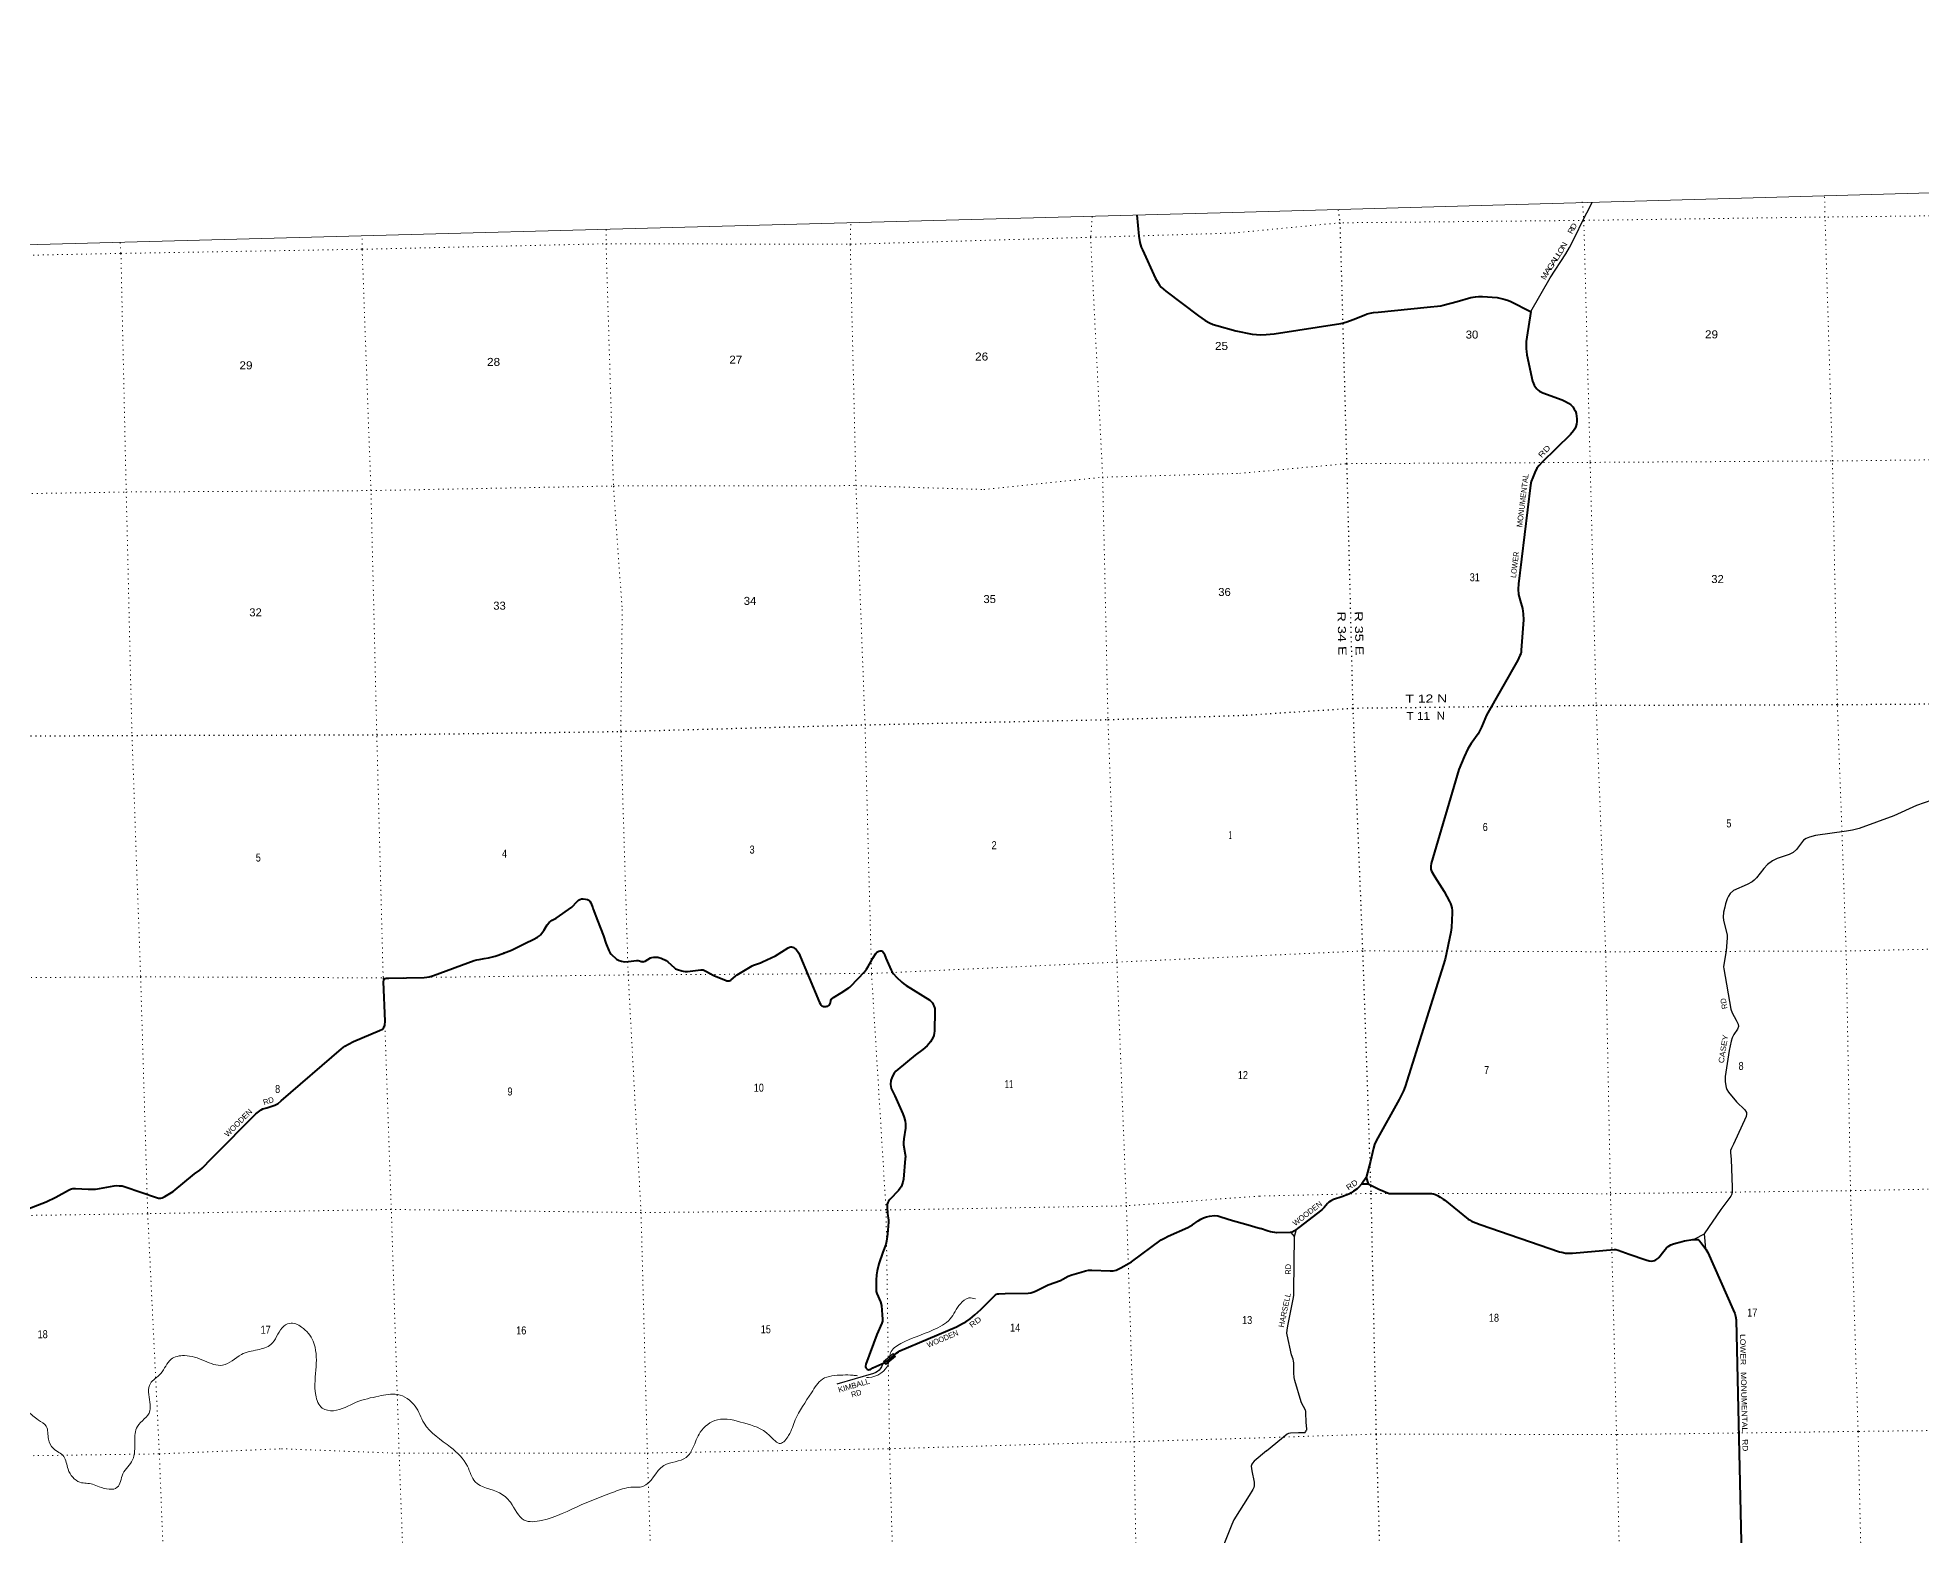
# Model space of a CAD drawing. Header units: feet. Extents: x 505285 to 763886, y -543582 to -353855.
# Drawn here: x 605453 to 646640, y -386593 to -353855 of the extents above; entities that cross this region are included whole.
import ezdxf
from ezdxf.enums import TextEntityAlignment as Align

# ---------------------------------------------------------------- set-up
doc = ezdxf.new("R2010")
doc.units = ezdxf.units.FT
doc.header["$LTSCALE"] = 70
doc.linetypes.add('DOTTED', pattern=[1.5, 0.3, -1.2])
for name, color, linetype, lineweight in [('26', 7, 'Continuous', 40), ('27', 7, 'Continuous', 13), ('29', 7, 'Continuous', 25), ('30', 7, 'Continuous', 13), ('39', 7, 'Continuous', 13), ('4', 7, 'Continuous', 13), ('6', 7, 'DOTTED', 25), ('61', 7, 'Continuous', 13), ('7', 7, 'DOTTED', 13)]:
    doc.layers.add(name, color=color, linetype=linetype, lineweight=lineweight)

msp = doc.modelspace()

# ---------------------------------------------------------------- linework, layer by layer
at = {"layer": '26'}
for p in [(634406.42, -378910.25), (634498.3, -378767.9)]:
    msp.add_line(p, (634543.07, -378909.78), dxfattribs=at)
for points in [[(629485.64, -357726.59), (629533.13, -358192.61), (629553.89, -358333.85), (629563.24, -358382.66), (629582.95, -358433.55), (629607.86, -358491.71), (629896.41, -359118.99), (629952.21, -359216.52), (629983.59, -359262.31), (630020.96, -359305.93), (630121.78, -359396.56), (630834.95, -359932.94), (630981.03, -360033.94), (631074.44, -360087.95), (631157.47, -360123.26), (631234.28, -360148.18), (631649.22, -360260.07)], [(631649.22, -360260.07), (632006.31, -360334.36), (632102.17, -360346.35), (632195.6, -360350.12), (632314.87, -360346.35), (632492.64, -360328.65), (633945.49, -360099.28), (634006.69, -360086.31), (634074.85, -360066.08), (634219.23, -360011.91), (634458.67, -359917.13), (634524.95, -359892.97), (634590.11, -359877.23), (634661.25, -359863), (634766.97, -359851.23), (635836.24, -359747.41), (636133.06, -359713.88), (636186.07, -359704.13), (636491.14, -359622.97), (636791.04, -359537.14), (636841.37, -359525.03), (636889.31, -359517.53), (636955.21, -359513.04), (637045.82, -359512.41), (637363.78, -359536.79), (637424.04, -359546.01), (637486.95, -359561), (637543.12, -359578.23), (637614.17, -359602.58), (637665.94, -359624.69), (638096.78, -359841.02), (638100.84, -359842.95)], [(638100.84, -359842.95), (638012.43, -360399.25), (638002.22, -360499.23), (638000.72, -360556.18), (638000.72, -360653.6), (638005.21, -360715.05), (638015.39, -360785.07), (638138.36, -361361.65), (638157.25, -361417.22), (638172.23, -361447.2), (638200.68, -361493.66), (638229.81, -361528.81), (638263.59, -361562.6), (638292.05, -361582.09), (638364.11, -361620.82), (638788.91, -361773.89), (638861.24, -361806.9), (638928.64, -361847.37), (638978.07, -361883.34), (639018.76, -361926.48), (639050.72, -361972.52), (639076.18, -362018.98), (639094.16, -362072.93), (639102.83, -362129.95), (639109.13, -362185.34), (639109.13, -362245.29), (639101.65, -362300.75), (639084.77, -362353.36), (639065.7, -362404.16), (639035.74, -362449.13), (638969.43, -362532.31), (638338.48, -363139.31), (638282.23, -363203.99), (638233.63, -363268.21), (638187.2, -363356.64), (638142.26, -363470.54), (638112.3, -363558.97), (638095.1, -363635.46), (637830.71, -365793.63), (637824.82, -365913.4), (637833.71, -366027.44), (637871.48, -366159.76), (637920.58, -366336.18), (637934.94, -366446), (637938.56, -366578.99), (637893.12, -367244.63), (637886.87, -367288.65), (637879.38, -367321.63), (637864.41, -367362.09), (637816.68, -367463.07), (637133.01, -368663.25), (637021.86, -368926.06), (636986.4, -369001.54), (636948.47, -369069.94), (636794.6, -369286.39), (636723.79, -369402.67), (636641.02, -369572.55), (636529.48, -369849.91), (635924.68, -371903.36), (635912.61, -371965.33), (635914.2, -372032.26), (635929.17, -372075.72), (635999.19, -372196.89), (636208.02, -372520.68), (636326.46, -372735.59), (636347.82, -372782.39), (636361.3, -372824.36), (636374.78, -372878.31), (636382.26, -372931.53), (636383.77, -372983.23), (636366.92, -373305.62), (636353.06, -373409.63), (636228.75, -373999.49), (635354.6, -376778.77), (635319.55, -376873.29), (635225.12, -377064.5), (634722.66, -377968.13), (634686.3, -378051.02), (634662.74, -378130), (634594.44, -378416.45), (634498.3, -378767.9)], [(609301.96, -378304.73), (610223.92, -377380.75), (610307.57, -377310.93), (610342.24, -377289.35), (610379.6, -377270.66), (610462.1, -377244.34), (610637, -377189.23), (610670.22, -377175.11), (610709.66, -377150.19), (610780.7, -377094.82), (612093.2, -375954.82), (612168.4, -375897.05), (612246.81, -375853.04), (612358.08, -375797.34), (612930.88, -375560.36), (612992.04, -375526.94), (613023.17, -375491.5), (613043.93, -375443.85), (613049.4, -375356.19), (613014.79, -374493.51), (613022.14, -374452.04), (613038.75, -374429.19), (613069.88, -374416.73), (613132.73, -374409.87), (613904.48, -374398.3), (613960.41, -374393.88), (614014.39, -374383.49), (614107.78, -374354.44), (614994.9, -374028.32), (615053.33, -374012.74), (615103.15, -374002.35), (615216.23, -373983.96), (615312.81, -373967.04), (615458.12, -373931.73), (615644.13, -373869.54), (615642.13, -373869.6), (615811.01, -373800.87), (616123.16, -373649.25), (616289.49, -373567.2), (616382.9, -373515.27), (616424.42, -373486.19), (616444.81, -373465.51), (616494.99, -373403.11), (616521.98, -373369.87), (616594.63, -373249.4), (616637.64, -373194.98), (616671.44, -373166.32), (616700.5, -373147.63), (616791.36, -373100.3), (617131.24, -372862.03), (617246.29, -372738.08), (617280.7, -372710.4), (617309.76, -372691.7), (617342.97, -372681.32), (617379, -372680.13), (617430.16, -372683.4), (617471.67, -372693.78), (617504.89, -372710.4), (617523.57, -372729.09), (617546.4, -372766.48), (617592.07, -372874.49), (617602.78, -372904.2)], [(617602.78, -372904.2), (617691.18, -373149.41), (617827.25, -373491.06), (617875.91, -373650.38), (617938.54, -373807.3), (617964.68, -373855.93), (617993.74, -373887.09), (618109.99, -373995.1), (618167.48, -374029.86), (618217.93, -374044.95), (618284.36, -374053.25), (618362.59, -374050.5), (618552.38, -374025.1), (618583.81, -374024.7), (618614.42, -374032.48), (618648.16, -374045.47), (618677.48, -374051.73), (618691.75, -374052.74), (618709.39, -374048.58), (618738.97, -374038.71), (618853.7, -373972.48), (618880.65, -373962.38), (618925.28, -373955.11), (618982.37, -373953.04), (619012.98, -373954.6), (619037.38, -373961.34), (619089.27, -373979), (619196.23, -374029.16), (619231.98, -374054.3), (619375.31, -374190.85), (619402.2, -374205.93), (619443.72, -374223.59), (619535.06, -374253.7), (619569.31, -374262.01), (619608.09, -374266.68), (619660.64, -374265.13), (619953.86, -374229.3), (619983.96, -374229.3), (620007.83, -374234.49), (620061.18, -374262.03), (620236.19, -374351.53), (620506.13, -374464.48), (620520.31, -374469.47), (620537.17, -374472.32), (620554.56, -374472.58), (620569.35, -374470.24), (620594.26, -374462.97), (620606.45, -374457), (620618, -374449.29), (620710.5, -374368.46), (620751.17, -374337.11), (621074.47, -374141.26), (621107.77, -374127.26), (621257.11, -374075.89), (621302.9, -374057.68), (621583.79, -373928.16), (621859.51, -373751.72), (621895.04, -373733.12), (621923.06, -373726.89), (621937.59, -373726.89), (621967.69, -373735.2), (621989.49, -373745.59), (622011.28, -373764.28), (622038.27, -373789.21), (622069.41, -373824.52), (622093.33, -373863.67), (622547.35, -374947.6), (622567.1, -374980.96), (622582.66, -375002.77), (622599.01, -375016.53), (622618.99, -375027.69), (622637.42, -375033.67), (622654.12, -375034.99), (622689.57, -375032.88), (622710.59, -375028.99), (622726.94, -375022.5), (622753.92, -375006.92), (622767.42, -374996.53), (622773.9, -374989.01), (622776.99, -374983.35), (622785.06, -374956.03), (622794.62, -374898.5), (622799.85, -374882.56), (622804.78, -374873.98), (622817.24, -374861.52), (622851.02, -374836.66), (623018.65, -374737.57), (623188.82, -374623.19), (623208.54, -374608.65), (623230.94, -374587.01), (623534.45, -374272.16), (623575.97, -374216.08), (623611.26, -374157.92), (623667.31, -374056.14), (623711, -373979.35)], [(623711, -373979.35), (623780.06, -373870.67), (623804.83, -373842.72), (623827.66, -373828.18), (623848.42, -373819.87), (623876.45, -373814.68), (623901.88, -373817.27), (623926.27, -373826.1), (623941.69, -373842.04), (623955.33, -373863.49), (623968.82, -373895.68), (623995.61, -373975.1), (624111.42, -374238.98), (624137.49, -374279.43), (624165.51, -374317.86), (624232.16, -374394.27), (624345.59, -374501.16), (624389.18, -374537.51), (624439.86, -374575.25)], [(624439.86, -374575.25), (624958.48, -374894.25), (624991.69, -374922.29), (625016.6, -374952.41), (625035.29, -374986.68), (625049.82, -375018.88), (625068.5, -375077.04), (625071.33, -375129.99), (625061.75, -375572.94), (625057.12, -375616.44), (625049.29, -375668.48), (625035.8, -375704.83), (625005.7, -375756.76), (624974.56, -375803.5), (624941.35, -375850.23), (624903.98, -375889.7), (624808.63, -375974.89), (624639.62, -376096.12), (624262.02, -376407.41), (624218.47, -376447.35), (624184.18, -376487.39), (624153.04, -376539.31), (624127.09, -376590.2), (624109.92, -376649.23), (624103.22, -376734.56), (624106.33, -376780.26), (624116.95, -376825.78), (624193.72, -376986.32), (624373.42, -377380.98), (624400.07, -377461.55), (624420.83, -377536.32), (624429.64, -377594.31), (624427.06, -377690.03), (624393.04, -377928.75), (624385.02, -378004.19), (624386.63, -378055.46), (624424.46, -378267.99), (624426.12, -378315.46), (624424.46, -378356.26), (624382.02, -378808.78), (624368.94, -378876.05), (624346.1, -378939.4), (624332.61, -378973.68), (624314.96, -379004.83), (624278.68, -379052.69), (624082.99, -379250.45), (624054.76, -379287.93), (624040.44, -379313.8), (624031.09, -379350.15), (624025.9, -379376.11), (624024.41, -379419.34), (624032.31, -379555.69), (624054.45, -379700.66), (624053.77, -379745.9), (624035.77, -380006), (624015.01, -380163.86), (624008.26, -380201.76), (623997.48, -380233.53), (623930.2, -380406.14), (623847.13, -380657.52), (623808.98, -380811.4), (623795.49, -380897.6), (623785.05, -381012.76), (623785.09, -381045.07)], [(605129.81, -379498.58), (605641.58, -379301.47), (605847.18, -379197.3), (606125.19, -379047.6), (606169.22, -379027.6), (606193.69, -379018.52), (606224.83, -379012.29), (606281.09, -379012.41), (606560.19, -379024.68), (606714.54, -379022.37), (606807.11, -379011.26), (607125.66, -378952.61), (607178.68, -378948.94), (607234.73, -378951.02), (607299.08, -378955.18), (607362.86, -378972.08), (608049.49, -379209.62), (608093.08, -379220.01), (608124.22, -379224.16), (608147.05, -379222.09), (608171.96, -379215.85), (608231.35, -379188.77), (608416.62, -379075.13), (608883.97, -378690.35), (608998.14, -378611.42), (609050.04, -378567.8), (609092.72, -378521.93), (609209.46, -378396.14), (609301.96, -378304.73)], [(634405.85, -378910.84), (634405.85, -378910.84), (634325.35, -378994.41), (634301.38, -379016.89), (634226.48, -379072.29), (634172.57, -379105.32), (634120.14, -379132.3), (633971.43, -379193.48), (633789.12, -379253.7), (633717.89, -379286.52), (633683.51, -379311.4), (633658.8, -379336.13), (633583.16, -379428.3), (633530.42, -379476.83), (633532.39, -379474.78), (633031.02, -379865.74), (632930.84, -379938.63), (632885.9, -379964.11), (632864.19, -379970.86), (632838.04, -379973.75), (632543.27, -379978.06), (632503.2, -379975.35), (632450.78, -379966.36), (632408.84, -379957.37), (632354.54, -379940.59), (632189.19, -379882.6)], [(634498.3, -378767.9), (634406.42, -378910.25), (634405.85, -378910.84)], [(634543.07, -378909.78), (634776.29, -379026.13), (635003.04, -379118.48), (635043.85, -379124.1), (635093.03, -379122.87), (635200.91, -379123.34), (635316.03, -379123.34), (635927.35, -379123.34), (635960.74, -379127.96), (636013.69, -379144.08), (636059.74, -379167.11), (636119.61, -379200.52), (636184.93, -379242.45), (636223.62, -379269.15), (636731.45, -379679.97), (636760.85, -379698.82), (636805.79, -379722.8), (636994.8, -379795.78), (638727.89, -380393.36), (638778.47, -380406.24), (638856.36, -380421.23), (638922.27, -380424.23), (639013.78, -380422.33), (639922.8, -380347.55), (639957.28, -380347.79), (640011.21, -380359.78), (640094.4, -380390.65), (640254.21, -380448.05), (640613.34, -380572.61), (640690.95, -380594.87), (640735.42, -380598.83), (640775.11, -380593.59), (640804.32, -380585.34), (640831.28, -380573.35), (640878.88, -380541.21), (640898.68, -380522.39), (641008.57, -380378.08), (641070.94, -380308.07), (641106.89, -380276.6), (641164.1, -380242.16), (641217.73, -380222.64), (641302.74, -380197.89), (641357.03, -380182.17), (641464.74, -380154.75), (641642.37, -380127.47), (641715.76, -380122.97), (641753.63, -380127.4), (641774.18, -380140.96), (641790.66, -380157.45), (641823.32, -380202.5), (641928.46, -380338.8), (641969.81, -380412.88), (642528.97, -381660.83), (642561.31, -381745.4), (642577.78, -381805.35), (642589.22, -381880.81), (642769.4, -389643.53)], [(623785.09, -381045.07), (623785.33, -381233.68), (623789.26, -381263.17), (623801.72, -381304.71), (623878.82, -381488.15), (623901.36, -381568.51), (623917.11, -381776.3), (623925.23, -381868.65), (623923.15, -381912.27), (623908.17, -381955.31), (623800.82, -382199.34), (623562.69, -382850.74), (623554.69, -382891.62), (623556.25, -382907.72), (623562.97, -382931.07), (623575.97, -382949.27), (623589.98, -382962.25), (623605.03, -382971.08), (623622.34, -382973.59), (623641.35, -382970.04), (623660.55, -382964.32), (623717.5, -382934.77), (623978.33, -382816.94), (624041.96, -382772.56), (624178.72, -382652.72), (624239.2, -382602.39), (624272.41, -382578.5), (624306.39, -382558.76), (625542.81, -382034.06), (625673.09, -381964.2), (625747.82, -381922.66), (625845.39, -381858.27), (625947.1, -381775.18), (626075.49, -381655.6), (626371.77, -381356.07), (626397.56, -381332.76), (626416.25, -381324.45), (626437, -381314.06), (626466.75, -381311.24), (626611.09, -381309.2), (627112.69, -381302.64), (627170.15, -381293.55), (627235.17, -381273.56), (627287.06, -381248.64), (627372.17, -381205.02), (627550.69, -381119.86), (627818.12, -381020.32), (627871.41, -380994.19), (627985.99, -380929.25), (628068.62, -380896.56), (628270.24, -380840.95), (628365.46, -380811.4), (628431.46, -380798.28), (628504.54, -380796.86), (628902.06, -380814.52), (628968.49, -380812.44), (629032.84, -380793.75), (629090.97, -380770.9), (629137.89, -380746.36), (629319.31, -380644.2), (629368.67, -380611.35), (630021.97, -380136.34), (630088.4, -380094.79), (630172.96, -380052.55), (630604.7, -379861.71), (630704.93, -379806.08), (630829.13, -379714.83), (630887.6, -379679.37), (630947.8, -379650.29), (631010.08, -379631.6), (631075.02, -379617.56), (631186.52, -379604.6), (631255.03, -379608.75), (631323.53, -379627.44), (631575, -379710.01), (631870.13, -379792.12), (632189.19, -379882.6)]]:
    msp.add_lwpolyline(points, dxfattribs=at)
at = {"layer": '29'}
for p, q in [((632936.11, -380057.46), (632860.86, -379971.9)), ((632936.11, -380057.46), (632980.73, -379902.33)), ((641891.87, -380007.27), (641679.65, -380121.75)), ((641889.81, -380005.32), (641919, -380326.54))]:
    msp.add_line(p, q, dxfattribs=at)
for points in [[(638100.84, -359842.95), (638523.08, -359106.37), (638867.27, -358578.23), (638946, -358437.88), (639097.46, -358139.63), (639211.49, -357910.23), (639445.89, -357459.31)], [(647034.9, -370462.48), (646535.68, -370638.33), (646035.85, -370862.49), (645282.25, -371140.72), (645136.46, -371179.05), (645004.78, -371203.34), (644329.33, -371295.69), (644195.34, -371328.59), (644118.15, -371357.82), (644066.19, -371400.12), (643907.99, -371604.01), (643838.6, -371666.76), (643748.94, -371709.35), (643489.33, -371797.58), (643383.81, -371850.46), (643275.33, -371929.79), (643195.4, -372013.57), (643037.26, -372219.48), (642983.26, -372272.14), (642941.53, -372305.54), (642829.33, -372364.5), (642535.07, -372500.03), (642457.53, -372564.39), (642419.98, -372618.66), (642390.77, -372681.29), (642359.26, -372786.94), (642342.37, -372859.25)], [(642342.37, -372859.25), (642315.67, -372973.53), (642309.41, -373077.91), (642317.75, -373148.88), (642393.04, -373469.95), (642397.03, -373528.8), (642373.06, -373816.58), (642319.84, -374117.48), (642315.67, -374163.4), (642318.48, -374212.53), (642472.14, -375094.42), (642502.43, -375174.73), (642589.13, -375335.1), (642634.86, -375420.07), (642641.07, -375470.35), (642618.17, -375528.62), (642540.04, -375644.37), (642503.43, -375716.49), (642484.65, -375787.47), (642440.08, -375993.39), (642349.05, -376559.84), (642349.89, -376680.11), (642374.08, -376806.16), (642388.69, -376847.91), (642422.51, -376907.29), (642596.7, -377117.35), (642778.81, -377290.46), (642818.45, -377348.91), (642818.67, -377388.36), (642808.02, -377436.58), (642531.37, -378040.72), (642486.74, -378129.63), (642470.05, -378179.73), (642470.68, -378225.61), (642482.99, -378374.12), (642500.68, -378985.19), (642505.52, -379085.7), (642497.18, -379131.62), (642472.21, -379177.16), (642256.65, -379473.3), (641889.81, -380005.32)], [(632323.03, -384746.48), (632774.68, -384377.59), (632792.51, -384367.21), (632812.33, -384359.91), (632850.02, -384353.21), (633021.86, -384344.06), (633153.44, -384348.43), (633158.4, -384347.39), (633165.94, -384343.78), (633175.34, -384333.81), (633192.56, -384306.68), (633198.04, -384295.2), (633200.9, -384285.81), (633201.78, -384268.27), (633189.71, -384127.8), (633184.21, -383911.08), (633180.55, -383880.62), (633175.86, -383865.16), (633168.56, -383845.32), (633093.51, -383708.19), (633081.98, -383677.28), (632939, -383209.85), (632927.07, -383140.77), (632920.05, -383039.41), (632916.64, -382825.55), (632912.72, -382786.14), (632902.04, -382739.96), (632870.71, -382648.58), (632773.93, -382208.86), (632769.55, -382172.15), (632771.64, -382111.61), (632788.22, -382011.28), (632914.5, -381395.91), (632917.67, -381345.48), (632920.13, -381244.86), (632936.11, -380057.46)], [(623942.81, -382832.98), (623905.04, -382910.53), (623871.91, -382954.82), (623849.11, -382979.02), (623814.4, -383009.9), (623779.69, -383033.05), (623729.98, -383054.57), (622928.3, -383288.19)], [(632323.03, -384746.48), (632053.8, -384974.28), (632015.65, -385014.03), (631999.8, -385039.89), (631988.23, -385082.34), (631997.4, -385183.27), (632049.94, -385433.53), (632051.79, -385467.39), (632049.94, -385510.72), (632042.23, -385547.38), (632024.55, -385592.63), (631945.28, -385719.07), (631610.25, -386257.49), (631563.02, -386354.96), (631147.42, -387399.84)]]:
    msp.add_lwpolyline(points, dxfattribs=at)
at = {"layer": '39'}
for points in [[(623572.48, -383139.48), (623621, -383140.93), (624057.57, -382832.17), (624097.3, -382605.75), (624327.62, -382400.59), (625036.55, -382104.19), (625402.28, -381862.36), (625628.22, -381530.71), (625811.98, -381404.76), (625956.41, -381422.17)], [(600698.83, -385076.43), (601163.34, -384947.32), (601699.15, -384810.82), (602144.7, -384663.95), (602439.46, -384479.69), (602750.82, -384220.79), (602936.75, -383783.41), (603094.74, -383563.51), (603232.72, -383343.99), (603587.19, -383142.55), (604089.29, -383129.23), (604413.35, -383334.16), (604462.68, -383510.04), (604649.8, -383562.82), (604903.92, -383666.59), (605226.14, -383879.6), (605469.91, -384071.96), (605640.6, -384209.42), (605687.89, -384489.8), (605795.84, -384696.73), (606023.19, -384867.3), (606118.54, -385148.79), (606378.05, -385433.28), (606655.01, -385474.35), (606798.18, -385531.96), (607194.66, -385542.7), (607317.28, -385251.13), (607527.67, -384943.88), (607576.12, -384539.18), (607634.12, -384216.68), (607907.89, -383874.1), (607904.23, -383679.3), (607916.71, -383277.27), (608144.72, -383056.08), (608369.04, -382744.55), (608661.71, -382662.79), (609100.19, -382779.22), (609496.25, -382874.33), (609908.14, -382639.69), (610260.45, -382536.73), (610552.48, -382420.82), (610799.87, -382058.64), (610962.11, -381959.21), (611221.78, -382038.77), (611475.82, -382351.48), (611542.19, -382902.71), (611531.86, -383525.68), (611677.33, -383812.28), (611918.54, -383868.07), (612419.4, -383682), (612913.28, -383550.31), (613320.85, -383512.62), (613705.92, -383768.66), (613903.02, -384140.68), (614483.31, -384668.33), (614849.3, -385081.42), (615019.84, -385423.8), (615552.73, -385665.04), (615788.72, -385869.6), (616092.28, -386261.75), (616472.64, -386266.75), (617338.91, -385929.26), (618067.97, -385638.52), (618424.43, -385543.52), (618684.26, -385524.64), (619146.02, -385068.08), (619633.03, -384890.31), (619781.16, -384678.63), (619938.93, -384340.21), (620316.05, -384066.03), (620889.76, -384135.75), (621455.26, -384408.54), (621692.73, -384584.94), (621873.55, -384408.82), (622017.32, -384070.66), (622372.41, -383475.46), (622611.03, -383179.73), (623055.64, -383089.13), (623281.87, -383092.97), (623378.46, -383105.13)]]:
    msp.add_spline(points, degree=3, dxfattribs=at)
at = {"layer": '4'}
msp.add_lwpolyline([(505285.47, -360804.74), (536860.22, -360087.99), (568433.96, -359327.81), (600006.62, -358524.19), (631578.15, -357677.15), (663148.48, -356786.68), (694717.55, -355852.8), (726285.32, -354875.48), (757851.71, -353854.74), (763886.04, -536576.2), (732068.3, -537605.06), (700249.18, -538590.15), (668428.73, -539531.49), (636607.03, -540429.04), (604784.11, -541282.83), (572960.06, -542092.84), (541134.91, -542859.08), (509308.75, -543581.54)], close=True, dxfattribs=at)
msp.add_lwpolyline([(505285.47, -360804.74), (536860.22, -360087.99), (568433.96, -359327.81), (600006.62, -358524.19), (631578.15, -357677.15), (663148.48, -356786.68), (694717.55, -355852.8), (726285.32, -354875.48), (757851.71, -353854.74), (763886.04, -536576.2), (732068.3, -537605.06), (700249.18, -538590.15), (668428.73, -539531.49), (636607.03, -540429.04), (604784.11, -541282.83), (572960.06, -542092.84), (541134.91, -542859.08), (509308.75, -543581.54)], close=True, dxfattribs=at)
at = {"layer": '6'}
for points in [[(633887.65, -357613.48), (633926.62, -357901.48), (634074.42, -363167), (634207.97, -368509.36), (634422.83, -373817.61), (634603.49, -379118.6), (634717.12, -384378.88), (634874.64, -389632.1), (635025.83, -395044.51), (635203.6, -400393.89), (635300.58, -403318.62)], [(631880.52, -368665.27), (634207.97, -368509.36), (639529.32, -368446.96), (644803.7, -368431.96), (650131.66, -368395.57), (655422.98, -368333.86), (660700.26, -368270.48), (663479.63, -368247.38)], [(602673.47, -369132.73), (607514.87, -369105.48), (612868.37, -369094.66), (618202.65, -369019.91), (623543.62, -368874.73), (628863.15, -368760.07), (631880.52, -368665.27)]]:
    msp.add_lwpolyline(points, dxfattribs=at)
at = {"layer": '61'}
for p, q in [((623944.99, -382794.44), (624155.64, -382617.66)), ((624155.64, -382617.66), (624208.67, -382680.85))]:
    msp.add_line(p, q, dxfattribs=at)
msp.add_lwpolyline([(624208.67, -382680.85), (623998.02, -382857.63), (623944.99, -382794.44)], dxfattribs=at)
msp.add_lwpolyline([(623956.25, -382795.42), (624154.65, -382628.92), (624197.4, -382679.86), (623999, -382846.36)], close=True, dxfattribs=at)
at = {"layer": '7'}
for points in [[(639227.27, -357442.75), (639260.21, -357848.85), (639398.56, -363138.75), (639529.32, -368446.96), (639738.04, -373835.88), (639842.78, -379144.69), (639976.09, -384390.42), (640098.33, -389676.67), (640268.28, -394947.72), (640410.16, -400303.98), (640672.44, -403169.59)], [(645835.82, -403025.17), (645746.71, -400228.14), (645572.85, -394916.99), (645379.09, -389591.06), (645257.23, -384320.9), (645091.47, -379057.81), (644996.6, -373829.3), (644803.7, -368431.96), (644696.73, -363113.13), (644533.25, -357775.49), (644524.82, -357317.23)], [(624698.34, -403609.05), (624628.93, -400710.69), (624402.08, -395230.44), (624227.54, -389978.23), (624080.3, -384687.35), (624003.3, -379480.95), (623685.65, -374314.37), (623543.66, -368876.73), (623345.53, -363647.07), (623220.59, -358371.84), (623232.11, -357905.29)], [(628510.46, -357761.36), (628475.35, -358218.21), (628739.8, -363462.72), (628855.15, -368760.22), (629050.63, -374062.26), (629258.62, -379390.19), (629427.31, -384544.06), (629512.19, -389818.02), (629664.42, -395078.94), (629912.34, -400548.38), (630043.94, -403463.23)], [(663169.19, -357503.48), (660277.74, -357533.02), (655063.63, -357643.25), (649760.57, -357717.31), (644533.25, -357775.49), (639260.21, -357848.85), (633926.62, -357901.48), (631590.49, -358125.57)], [(602835.65, -358656.22), (607273.31, -358570.95), (612547.23, -358479.24), (617880.69, -358360.31), (623224.56, -358369.76), (628475.35, -358218.21), (631590.49, -358125.57)], [(614129.9, -403893.69), (614058.66, -400765.96), (613849.89, -395395.86), (613558.59, -390320.6), (613356.99, -384799.69), (613184.99, -379469.09), (613006.81, -374392.53), (612868.37, -369094.66), (612740.23, -363755.21), (612547.23, -358479.24), (612546.36, -358192.95)], [(617883.31, -358049.9), (617880.69, -358360.31), (618042.09, -363658.96), (618234.79, -366357.44), (618202.65, -369019.91), (618364.51, -374342.67), (618646.07, -379538.65), (618784.7, -384797.54), (618951.62, -390069.98), (619116.42, -395336.43), (619333.83, -400740.52), (619380, -403752.91)], [(607254.24, -358333.58), (607273.31, -358570.95), (607389.11, -363786.07), (607514.87, -369105.48), (607703.91, -374383.53), (607859.05, -379561.76), (608113.61, -384812.49), (608318.01, -390056.1), (608531.84, -395375.88), (608649.85, -398782.98)], [(631735.04, -363378.62), (634074.42, -363167), (639398.56, -363138.75), (644698.59, -363107.05), (649967.99, -363049.88), (655276.12, -363022.01), (660563.03, -362942.29), (663325.15, -362901.11)], [(602177.56, -363872.28), (607389.11, -363786.07), (612740.23, -363755.21), (618042.01, -363654.95), (623345.53, -363647.07), (626139.05, -363731.91), (628729.8, -363462.91), (631735.04, -363378.62)], [(663631.95, -373518.9), (660880.54, -373555.37), (655597.08, -373610.85), (650352.57, -373705.68), (644996.36, -373819.24), (639738.04, -373835.88), (634422.83, -373817.61), (632025.36, -373928.89)], [(601481.06, -374416.27), (602683.09, -374418.32), (607703.91, -374383.53), (613007.93, -374407.75), (618364.51, -374342.67), (623695.58, -374310.17), (629050.63, -374062.26), (632025.36, -373928.89)], [(632169.78, -379177.38), (634603.49, -379118.6), (639840.31, -379124.61), (645091.47, -379057.81), (650478.03, -378957.64), (655749.25, -378884.29), (660984.11, -378813.88), (663782.52, -378729.89)], [(632169.78, -379177.38), (629258.62, -379390.19), (624003.3, -379480.95), (618646.07, -379538.65), (613184.99, -379469.09), (607859.05, -379561.76), (602884.96, -379633.86), (600558.43, -379633.32)], [(663937.5, -384094.16), (661137.16, -384133.64), (655875.95, -384198.66), (650546.6, -384261.26), (645257.23, -384320.9), (639976.09, -384390.42), (634717.12, -384378.88), (632315.1, -384458.42)], [(600696.38, -384910.1), (603043.46, -384884.35), (608113.61, -384812.49), (610783.36, -384700.73), (613356.99, -384799.69), (618784.63, -384793.53), (624086.53, -384699.29), (629427.31, -384544.06), (632315.1, -384458.42)]]:
    msp.add_lwpolyline(points, dxfattribs=at)

# ---------------------------------------------------------------- texts
at = {"layer": '27'}
for s, rotation, width, p in [('RD', 46.383, 1.3, (638335.98, -363048.21)), ('LOWER', 83.016, 0.95, (637775.45, -365669.07)), ('WOODEN', 45.063, 1.05, (609607.71, -377893.35)), ('RD', 34.362, 1.15, (634113.61, -379056.01)), ('WOODEN', 22.995, 0.95, (624927.75, -382494.13)), ('RD', 35.922, 1.2, (625876.55, -382061.21)), ('LOWER   MONUMENTAL   RD', 271.33, 1.15, (642672.84, -382195.49))]:
    msp.add_text(s, height=120, rotation=rotation, dxfattribs=dict(at, width=width)).set_placement(p)
for s, rotation, p in [('MONUMENTAL', 83.016, (637910.79, -364561.82)), ('RD', 17.694, (610403.12, -377189.68)), ('WOODEN', 37.947, (632950.96, -379837.95))]:
    msp.add_text(s, height=120, rotation=rotation, dxfattribs=at).set_placement(p)
at = {"layer": '30'}
for s, rotation, width, p in [('N', 60.71, 1.2, (638873.68, -358423.48)), ('R', 63.077, 1.15, (639033.85, -358098.77)), ('D', 63.569, 1.15, (639089.04, -358003.73)), ('A', 56.908, 1.45, (638649.47, -358784.23)), ('L', 56.908, 1.6, (638711.14, -358689.59)), ('L', 56.908, 1.6, (638766.33, -358604.77)), ('O', 60.71, 1.15, (638812.61, -358529.08)), ('M', 60.177, 1.15, (638451.06, -359091.25)), ('A', 56.908, 1.45, (638522.49, -358979.07)), ('G', 56.908, 1.25, (638585.98, -358881.65)), ('RD', 99.884, 0.9, (642381.19, -374960.45)), ('CASEY ', 80.87, 1.15, (642372.92, -375944.53)), ('RD', 89.229, 0.8, (632854.49, -380778.18)), ('HARSELL', 78.403, 1.05, (632777.95, -381681.69)), ('KIMBALL', 16.247, 1.05, (623317.6, -383373.91)), ('RD', 16.247, 0.95, (623369.45, -383547.56))]:
    msp.add_text(s, height=120, rotation=rotation, dxfattribs=dict(at, width=width)).set_placement(p, align=Align.CENTER)
at = {"layer": '6'}
for s, rotation, width, p in [('R 34 E', 271.432, 1.35, (633872.9, -366400.05)), ('R 35 E', 271.432, 1.35, (634247.78, -366395.06)), ('T 12 N', 0.672, 1.3, (635360.79, -368393.45)), ('T 11  N', 0.672, 1.1, (635383.49, -368772.27))]:
    msp.add_text(s, height=175, rotation=rotation, dxfattribs=dict(at, width=width)).set_placement(p)
at = {"layer": '7'}
for s, width, p in [('30', 1.05, (636678.58, -360432.16)), ('29', 1.1, (641908.99, -360427.53)), ('26', 1.1, (625950.1, -360912.81)), ('25', 1.1, (631195.24, -360681.07)), ('29', 1.1, (609864.63, -361104)), ('28', 1.1, (615278.55, -361029.81)), ('27', 1.1, (620575.57, -360980.77)), ('31', 0.85, (636765.21, -365737.37)), ('32', 1.05, (642046.85, -365776.56)), ('34', 1.05, (620892.69, -366253.94)), ('35', 1.05, (626132.41, -366213.91)), ('36', 1.05, (631266.6, -366058.45)), ('32', 1.05, (610080.38, -366504.58)), ('33', 1.05, (615414.59, -366358.86)), ('6', 0.85, (637048.87, -371196.1)), ('5', 0.85, (642376.64, -371117.72)), ('2', 0.85, (626310.49, -371593.81)), ('1', 0.4, (631496.56, -371371.83)), ('5', 0.85, (610222.44, -371863.83)), ('4', 0.85, (615605.27, -371777.62)), ('3', 0.85, (621018.63, -371689.87)), ('12', 0.85, (631694.86, -376619.28)), ('7', 0.85, (637078.95, -376509.3)), ('8', 0.85, (642643.41, -376419.33)), ('8', 0.85, (610644.63, -376922.35)), ('9', 0.85, (615725.72, -376977.84)), ('10', 0.85, (621110.24, -376895.39)), ('11', 0.65, (626598.58, -376817.79)), ('13', 0.85, (631788.3, -381974.29)), ('18', 0.85, (637184.17, -381924.46)), ('17', 0.85, (642832.02, -381810.35)), ('18', 0.85, (605451.7, -382283.54)), ('17', 0.85, (610326.81, -382185.8)), ('16', 0.85, (615916.07, -382200.89)), ('15', 0.85, (621263.3, -382176.12)), ('14', 0.85, (626716.31, -382138.91))]:
    msp.add_text(s, height=175, dxfattribs=dict(at, width=width)).set_placement(p)

doc.saveas('drawing.dxf')
